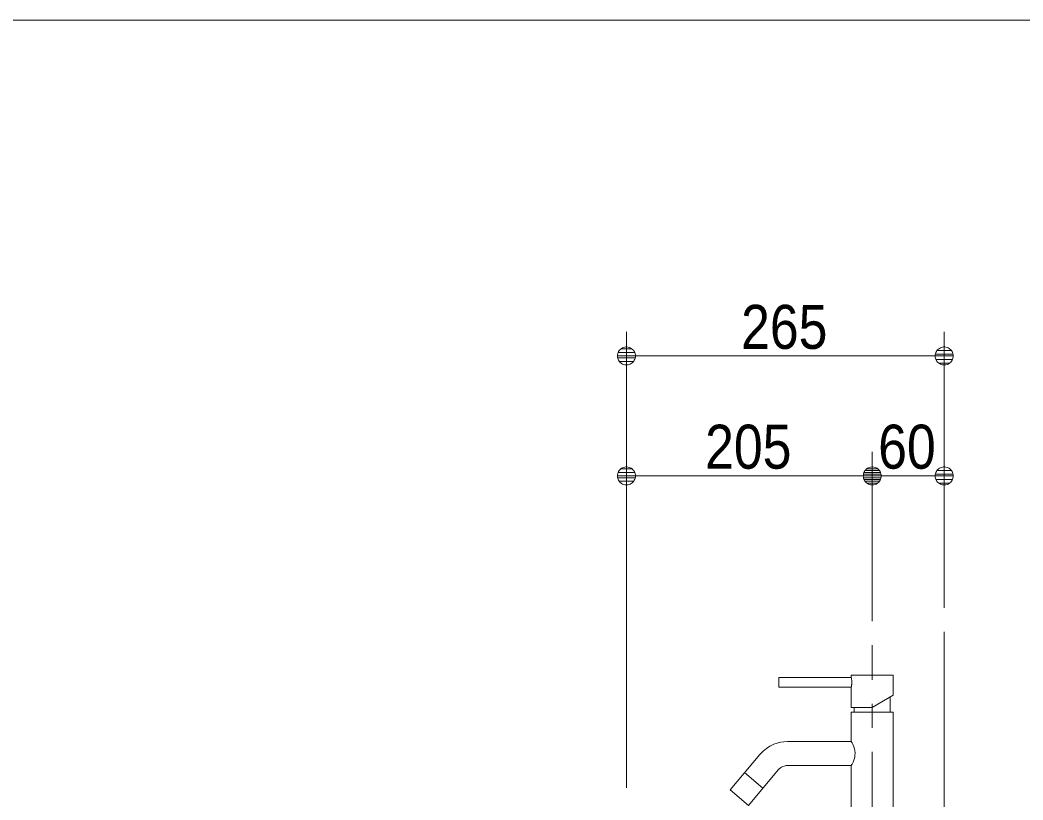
# Model space of a CAD drawing. Units: millimetres, scale not verified. Extents: x -6062 to 6062, y -3045 to 3045.
# Drawn here: x -1758 to -922, y 2120 to 2770 of the extents above; entities that cross this region are included whole.
import ezdxf
from ezdxf.enums import TextEntityAlignment as Align

# ---------------------------------------------------------------- set-up
doc = ezdxf.new("R2010")
doc.units = ezdxf.units.MM
doc.header["$LTSCALE"] = 20
doc.linetypes.add('CHAIN1', pattern=[8, 5, -1, 1, -1])
doc.linetypes.add('DASHED1', pattern=[1.8, 1.2, -0.6])
for name, color, linetype, lineweight in [('0-0_1図面枠', 7, 'Continuous', 9), ('0-1_2寸法-1', 7, 'Continuous', 9), ('0-2_0', 7, 'Continuous', 9), ('0-3_5ボウル・キャビネット', 7, 'Continuous', 9), ('0-4_4給排水', 7, 'Continuous', 9)]:
    doc.layers.add(name, color=color, linetype=linetype, lineweight=lineweight)
doc.styles.add('ＭＳ Ｐゴシック', font='')
doc.styles.get('ＭＳ Ｐゴシック').set_extended_font_data('MS PGothic')

# ---------------------------------------------------------------- blocks, each defined once
blk = doc.blocks.new('グループ-2')
at = {"layer": '0-0_1図面枠'}
blk.add_lwpolyline([(-80000, 55400), (80000, 55400), (80000, -55400), (-80000, -55400)], close=True, dxfattribs=at)
blk = doc.blocks.new('図面枠')
at = {"layer": '0-0_1図面枠'}
blk.add_blockref('グループ-2', (0, 0), dxfattribs=at)
blk = doc.blocks.new('_Dot')
at = {"layer": '0-2_0'}
for p, q in [((-10, 0), (-20, 0)), ((9.78, 2), (-9.78, 2)), ((7.99, 6), (-7.99, 6)), ((9.16, -3.98), (-9.16, -3.98)), ((6, -7.98), (-6, -7.98))]:
    blk.add_line(p, q, dxfattribs=at)
for points in [[(10, 0), (9.92, 1.25), (9.69, 2.49), (9.3, 3.68), (8.76, 4.82), (8.09, 5.88), (7.29, 6.85), (6.37, 7.71), (5.36, 8.44), (4.26, 9.05), (3.09, 9.51), (1.87, 9.82), (0.63, 9.98), (-0.63, 9.98), (-1.87, 9.82), (-3.09, 9.51), (-4.26, 9.05), (-5.36, 8.44), (-6.37, 7.71), (-7.29, 6.85), (-8.09, 5.88), (-8.76, 4.82), (-9.3, 3.68), (-9.69, 2.49), (-9.92, 1.25), (-10, 0), (0, 0)], [(-10, 0), (-9.92, -1.25), (-9.69, -2.49), (-9.3, -3.68), (-8.76, -4.82), (-8.09, -5.88), (-7.29, -6.85), (-6.37, -7.71), (-5.36, -8.44), (-4.26, -9.05), (-3.09, -9.51), (-1.87, -9.82), (-0.63, -9.98), (0.63, -9.98), (1.87, -9.82), (3.09, -9.51), (4.26, -9.05), (5.36, -8.44), (6.37, -7.71), (7.29, -6.85), (8.09, -5.88), (8.76, -4.82), (9.3, -3.68), (9.69, -2.49), (9.92, -1.25), (10, 0), (0, 0)]]:
    blk.add_lwpolyline(points, close=True, dxfattribs=at)
blk = doc.blocks.new('グループ-10')
at = {"layer": '0-3_5ボウル・キャビネット', "linetype": 'CHAIN1'}
for p, q in [((7500, 38000), (7100, 37000)), ((7040, 37900), (6640, 36320)), ((7040, 34800), (6640, 33220)), ((7100, 32520), (7420, 33720)), ((7040, 32940), (6640, 31360)), ((7040, 29840), (6640, 28260))]:
    blk.add_line(p, q, dxfattribs=at)
at = {"layer": '0-3_5ボウル・キャビネット', "linetype": 'DASHED1'}
blk.add_line((15640, 38000), (15640, 28500), dxfattribs=at)
at = {"layer": '0-3_5ボウル・キャビネット'}
for points in [[(6000, 39000), (16000, 39000), (16000, 38000), (6000, 38000)], [(6700, 38000), (16000, 38000), (16000, 28200), (6700, 28200)], [(6040, 37900), (6640, 37900), (6640, 37560), (6040, 37560)], [(6040, 37280), (6640, 37280), (6640, 36940), (6040, 36940)], [(6040, 36660), (6640, 36660), (6640, 36320), (6040, 36320)], [(6040, 36040), (6640, 36040), (6640, 35700), (6040, 35700)], [(6040, 35420), (6640, 35420), (6640, 35080), (6040, 35080)], [(6040, 34800), (6640, 34800), (6640, 34460), (6040, 34460)], [(6040, 34180), (6640, 34180), (6640, 33840), (6040, 33840)], [(6040, 33560), (6640, 33560), (6640, 33220), (6040, 33220)], [(6040, 32940), (6640, 32940), (6640, 32600), (6040, 32600)], [(6040, 32320), (6640, 32320), (6640, 31980), (6040, 31980)], [(6040, 31700), (6640, 31700), (6640, 31360), (6040, 31360)], [(6040, 31080), (6640, 31080), (6640, 30740), (6040, 30740)], [(6040, 30460), (6640, 30460), (6640, 30120), (6040, 30120)], [(6040, 29840), (6640, 29840), (6640, 29500), (6040, 29500)], [(6040, 29220), (6640, 29220), (6640, 28880), (6040, 28880)], [(6040, 28600), (6640, 28600), (6640, 28260), (6040, 28260)], [(7350, 28200), (8050, 28200), (8050, 25200), (7350, 25200)], [(15050, 28200), (15750, 28200), (15750, 25200), (15050, 25200)]]:
    blk.add_lwpolyline(points, close=True, dxfattribs=at)
at = {"layer": '0-3_5ボウル・キャビネット', "linetype": 'DASHED1'}
for points in [[(7100, 38000), (7500, 38000), (7500, 37000), (7100, 37000)], [(6640, 37900), (7040, 37900), (7040, 33220), (6640, 33220)], [(6640, 37900), (7040, 37900), (7040, 36320), (6640, 36320)], [(7040, 36620), (14940, 36620), (14940, 33920), (7040, 33920)], [(8540, 36620), (8840, 36620), (8840, 33920), (8540, 33920)], [(14640, 36620), (14940, 36620), (14940, 33920), (14640, 33920)], [(6640, 34800), (7040, 34800), (7040, 33220), (6640, 33220)], [(7100, 33720), (7420, 33720), (7420, 32520), (7100, 32520)], [(6640, 32940), (7040, 32940), (7040, 28260), (6640, 28260)], [(6640, 32940), (7040, 32940), (7040, 31360), (6640, 31360)], [(7040, 31660), (14940, 31660), (14940, 28960), (7040, 28960)], [(11540, 31660), (11840, 31660), (11840, 28960), (11540, 28960)], [(14640, 31660), (14940, 31660), (14940, 28960), (14640, 28960)], [(6640, 29840), (7040, 29840), (7040, 28260), (6640, 28260)]]:
    blk.add_lwpolyline(points, close=True, dxfattribs=at)
at = {"layer": '0-3_5ボウル・キャビネット'}
for points in [[(5600, 37500), (6640, 37500), (6640, 37340), (5600, 37340)], [(5600, 32540), (6640, 32540), (6640, 32380), (5600, 32380)]]:
    blk.add_lwpolyline(points, dxfattribs=at)
at = {"layer": '0-3_5ボウル・キャビネット', "linetype": 'DASHED1'}
blk.add_lwpolyline([(16000, 28500), (7100, 28500), (7100, 28200)], dxfattribs=at)
at = {"layer": '0-3_5ボウル・キャビネット'}
for centre in [(5540, 37420), (5540, 32460)]:
    blk.add_circle(centre, 100, dxfattribs=at)
blk = doc.blocks.new('グループ-11')
at = {"layer": '0-3_5ボウル・キャビネット'}
blk.add_lwpolyline([(4000, 25200), (16000, 25200), (16000, 45200)], dxfattribs=at)
blk.add_blockref('グループ-10', (0, 0), dxfattribs=at)

msp = doc.modelspace()

# ---------------------------------------------------------------- linework, layer by layer
at = {"layer": '0-1_2寸法-1'}
for p, q in [((-1252.5, 2410), (-1252.5, 2510)), ((-987.5, 2410), (-987.5, 2510)), ((-1237.49, 2490), (-1002.51, 2490)), ((-1252.5, 2130), (-1252.5, 2410)), ((-1047.5, 2269), (-1047.5, 2410)), ((-1047.5, 2269), (-1047.5, 2410)), ((-987.5, 2280), (-987.5, 2410)), ((-1062.51, 2390), (-1237.49, 2390)), ((-1032.49, 2390), (-1002.51, 2390))]:
    msp.add_line(p, q, dxfattribs=at)
at = {"layer": '0-4_4給排水', "linetype": 'CHAIN1'}
msp.add_line((-1047.5, 2060), (-1047.5, 2249), dxfattribs=at)
at = {"layer": '0-4_4給排水'}
for p, q in [((-1032.5, 2205.66), (-1032.5, 2193)), ((-1062.5, 2197), (-1062.5, 2193)), ((-1138.61, 2129.8), (-1153.93, 2142.66))]:
    msp.add_line(p, q, dxfattribs=at)
msp.add_lwpolyline([(-1125.5, 2214), (-1065, 2214), (-1065, 2197), (-1047.5, 2197), (-1030, 2207.1), (-1030, 2224), (-1065, 2224), (-1065, 2222), (-1125.5, 2222)], close=True, dxfattribs=at)
for points in [[(-1065, 2222), (-1065, 2221.98), (-1064.98, 2221.92), (-1064.96, 2221.82), (-1064.93, 2221.68), (-1064.89, 2221.51), (-1064.85, 2221.3), (-1064.81, 2221.06), (-1064.76, 2220.8), (-1064.72, 2220.5), (-1064.68, 2220.19), (-1064.64, 2219.85), (-1064.6, 2219.5), (-1064.57, 2219.14), (-1064.55, 2218.77), (-1064.54, 2218.39), (-1064.54, 2218), (-1064.54, 2217.8), (-1064.54, 2217.59), (-1064.56, 2217.2), (-1064.58, 2216.81), (-1064.61, 2216.43), (-1064.65, 2216.08), (-1064.69, 2215.74), (-1064.73, 2215.42), (-1064.78, 2215.14), (-1064.82, 2214.88), (-1064.86, 2214.65), (-1064.9, 2214.45), (-1064.94, 2214.29), (-1064.96, 2214.16), (-1064.98, 2214.07), (-1065, 2214.02), (-1065, 2214)], [(-1030, 2088), (-1030, 2193), (-1065, 2193), (-1065, 2168.6), (-1118.17, 2168.6), (-1121.13, 2168.45), (-1124.06, 2168.02), (-1126.93, 2167.29), (-1129.71, 2166.29), (-1132.83, 2164.77), (-1135.76, 2162.91), (-1138.53, 2160.64), (-1141.07, 2157.98), (-1141.16, 2157.88), (-1166.01, 2128.26), (-1150.69, 2115.4), (-1125.83, 2145.03), (-1125.01, 2145.89), (-1124.1, 2146.66), (-1123.09, 2147.31), (-1122.02, 2147.83), (-1121.09, 2148.16), (-1120.13, 2148.4), (-1119.16, 2148.55), (-1118.17, 2148.6), (-1065, 2148.6), (-1065, 2088)], [(-1065, 2168.6), (-1064.97, 2168.55), (-1064.88, 2168.39), (-1064.74, 2168.14), (-1064.55, 2167.8), (-1064.33, 2167.37), (-1064.07, 2166.85), (-1063.78, 2166.27), (-1063.49, 2165.62), (-1063.19, 2164.91), (-1062.89, 2164.14), (-1062.62, 2163.31), (-1062.37, 2162.44), (-1062.16, 2161.52), (-1061.99, 2160.56), (-1061.89, 2159.58), (-1061.86, 2158.57), (-1061.9, 2157.57), (-1062, 2156.58), (-1062.17, 2155.61), (-1062.39, 2154.68), (-1062.64, 2153.8), (-1062.92, 2152.97), (-1063.22, 2152.2), (-1063.52, 2151.49), (-1063.82, 2150.85), (-1064.1, 2150.28), (-1064.35, 2149.78), (-1064.57, 2149.36), (-1064.76, 2149.03), (-1064.89, 2148.79), (-1064.97, 2148.65), (-1065, 2148.6)]]:
    msp.add_lwpolyline(points, dxfattribs=at)

# ---------------------------------------------------------------- block references
at = {"layer": '0-0_1図面枠', "xscale": 0.05, "yscale": 0.05}
msp.add_blockref('図面枠', (-1787.5, 0), dxfattribs=at)
at = {"layer": '0-1_2寸法-1', "xscale": 0.7503418, "yscale": 0.7503418, "rotation": 180}
for p in [(-1252.5, 2490), (-1252.5, 2390), (-1047.5, 2390)]:
    msp.add_blockref('_Dot', p, dxfattribs=at)
at = {"layer": '0-1_2寸法-1', "xscale": 0.7503418, "yscale": 0.7503418}
for p in [(-987.5, 2490), (-1047.5, 2390), (-987.5, 2390)]:
    msp.add_blockref('_Dot', p, dxfattribs=at)
at = {"layer": '0-3_5ボウル・キャビネット', "xscale": 0.05, "yscale": 0.05}
msp.add_blockref('グループ-11', (-1787.5, 0), dxfattribs=at)

# ---------------------------------------------------------------- texts
at = {"layer": '0-1_2寸法-1', "style": 'ＭＳ Ｐゴシック', "width": 0.9}
for s, p in [('265', (-1156.89, 2484.94)), ('205', (-1186.89, 2385.04)), ('60', (-1042.58, 2385.04))]:
    msp.add_text(s, height=36.66, dxfattribs=at).set_placement(p, align=Align.BOTTOM_LEFT)

doc.saveas('drawing.dxf')
